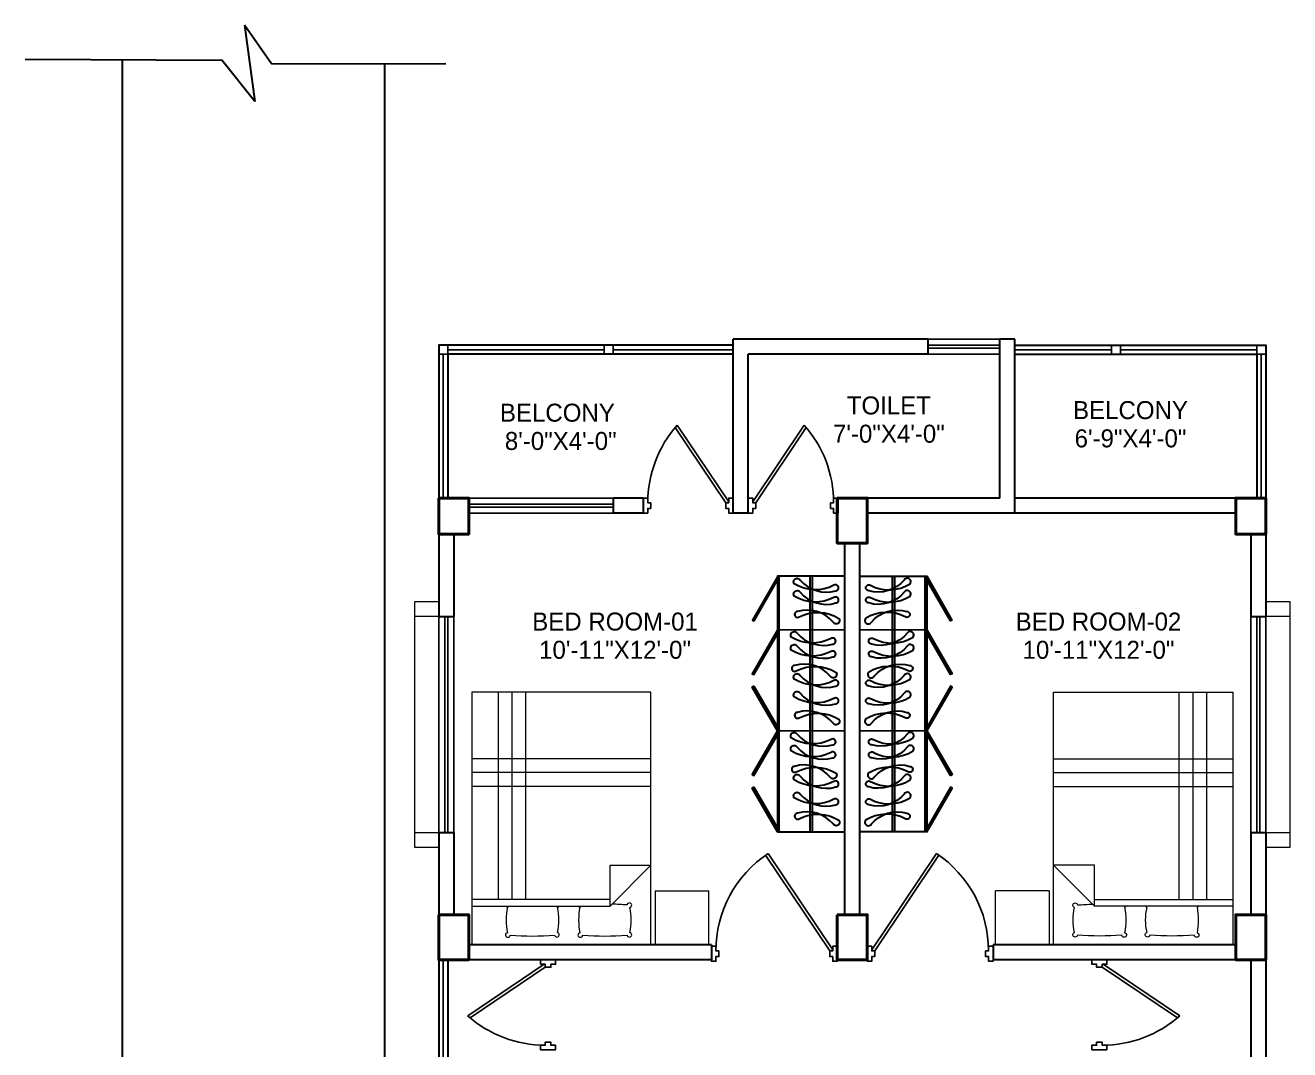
# Model space of a CAD drawing. Header units: inches. Extents: x -54558 to 35158, y -4190 to 41945.
# Drawn here: x 1380.7 to 1802.7, y 701.5 to 1043.2 of the extents above; entities that cross this region are included whole.
import ezdxf

# ---------------------------------------------------------------- set-up
doc = ezdxf.new("R2010")
doc.units = ezdxf.units.IN
doc.header["$MEASUREMENT"] = 0
doc.layers.get('0').update_dxf_attribs({"true_color": 0xe4c8de})
for name, color, linetype in [('A-ANNO-TEXT', 7, 'Continuous'), ('DIM', 9, 'Continuous'), ('door', 34, 'Continuous')]:
    doc.layers.add(name, color=color, linetype=linetype)
for name, color, linetype, lineweight in [('A-FURN-FIXD', 44, 'Continuous', 9), ('A_WALL', 7, 'Continuous', 30), ('colum', 241, 'Continuous', 40), ('railing', 6, 'Continuous', 5), ('ROAD', 251, 'Continuous', 30), ('sanshade', 252, 'Continuous', 5), ('Ver', 144, 'Continuous', 30), ('Wall-02', 7, 'Continuous', 30), ('windo', 140, 'Continuous', 25)]:
    doc.layers.add(name, color=color, linetype=linetype, lineweight=lineweight)
doc.layers.add('illustr-FURNITURE', color=7, linetype='Continuous', lineweight=0, true_color=0x000000)
doc.styles.get("Standard").update_dxf_attribs({"font": 'ARIALN.TTF'})

# ---------------------------------------------------------------- blocks, each defined once
blk = doc.blocks.new('tyer')
at = {"layer": 'sanshade'}
for points in [[(-25800.79, -9018.32), (-25792.79, -9018.32), (-25792.79, -9023.32), (-25800.79, -9023.32)], [(-25800.79, -9018.32), (-25792.79, -9018.32), (-25792.79, -9100.32), (-25800.79, -9100.32)], [(-25800.79, -9095.32), (-25792.79, -9095.32), (-25792.79, -9100.32), (-25800.79, -9100.32)]]:
    blk.add_lwpolyline(points, close=True, dxfattribs=at)
blk = doc.blocks.new('efre')
at = {"layer": 'door'}
for p, q in [((10922.87, 10339.43), (10901.44, 10307.52)), ((10923.87, 10339.12), (10902.26, 10306.96))]:
    blk.add_line(p, q, dxfattribs=at)
for points in [[(10885.87, 10339.43), (10884.87, 10339.43), (10884.87, 10337.89), (10883.37, 10337.89), (10883.37, 10342.89), (10884.87, 10342.89), (10884.87, 10341.35), (10885.87, 10341.35)], [(10922.87, 10339.43), (10923.87, 10339.43), (10923.87, 10337.89), (10925.37, 10337.89), (10925.37, 10342.89), (10923.87, 10342.89), (10923.87, 10341.35), (10922.87, 10341.35)]]:
    blk.add_lwpolyline(points, close=True, dxfattribs=at)
blk.add_arc((10923.87, 10339.43), 39, 180, 236.3642, dxfattribs=at)
blk = doc.blocks.new('jj')
at = {"layer": 'door'}
for p, q in [((11000.83, 10306.39), (11025.92, 10323.24)), ((11001.13, 10305.39), (11026.7, 10322.56))]:
    blk.add_line(p, q, dxfattribs=at)
for points in [[(11000.83, 10331.39), (11000.83, 10332.39), (11002.37, 10332.39), (11002.37, 10333.89), (10997.37, 10333.89), (10997.37, 10332.39), (10998.91, 10332.39), (10998.91, 10331.39)], [(11000.83, 10306.39), (11000.83, 10305.39), (11002.37, 10305.39), (11002.37, 10303.89), (10997.37, 10303.89), (10997.37, 10305.39), (10998.91, 10305.39), (10998.91, 10306.39)]]:
    blk.add_lwpolyline(points, close=True, dxfattribs=at)
blk.add_arc((11000.83, 10293.39), 39, 48.4266, 90, dxfattribs=at)
blk = doc.blocks.new('www')
at = {"layer": 'illustr-FURNITURE', "color": 1}
for p, q in [((10806.97, 10296.75), (10747.22, 10296.75)), ((10747.22, 10296.75), (10747.22, 10212.48)), ((10755.98, 10296.75), (10755.98, 10227.52)), ((10760.57, 10296.75), (10760.57, 10227.52)), ((10765.15, 10296.75), (10765.15, 10227.52)), ((10806.97, 10212.48), (10806.97, 10296.75)), ((10806.97, 10274.46), (10747.22, 10274.46)), ((10806.97, 10269.88), (10747.22, 10269.88)), ((10806.97, 10265.3), (10747.22, 10265.3)), ((10793.37, 10238.98), (10806.97, 10238.98)), ((10806.97, 10238.98), (10793.37, 10225.37)), ((10793.37, 10225.37), (10793.37, 10238.98)), ((10808.47, 10230.4), (10808.47, 10212.45)), ((10808.47, 10230.4), (10826.33, 10230.4)), ((10826.33, 10212.45), (10826.33, 10230.4)), ((10793.37, 10227.52), (10747.22, 10227.52)), ((10747.22, 10225.37), (10793.37, 10225.37)), ((10747.22, 10212.48), (10806.97, 10212.48)), ((10808.43, 10212.5), (10808.47, 10212.5)), ((10826.33, 10212.45), (10808.47, 10212.45))]:
    blk.add_line(p, q, dxfattribs=at)
for centre, radius, start, end in [((10759.25, 10225.71), 0.776, 205.8663, 258.2519), ((10781.38, 10220.71), 22.68, 169.2326, 190.7674), ((10775.63, 10225.65), 0.776, 283.7421, 339.1614), ((10757.08, 10220.71), 19.19, 347.4169, 12.5831), ((10783.43, 10225.71), 0.776, 205.8663, 258.2519), ((10805.55, 10220.71), 22.68, 169.2326, 190.7674), ((10791.28, 10137.25), 88.81, 84.9917, 88.2383), ((10799.81, 10225.65), 0.776, 283.7421, 174.7412), ((10781.26, 10220.71), 19.19, 347.4169, 12.5831), ((10759.25, 10215.71), 0.776, 101.7481, 355.1787), ((10775.63, 10215.78), 0.776, 185.2588, 76.2579), ((10783.43, 10215.71), 0.776, 101.7481, 355.1787), ((10799.81, 10215.78), 0.776, 185.2588, 76.2579), ((10767.1, 10304.18), 88.81, 265.4292, 275.0083), ((10791.28, 10304.18), 88.81, 265.4292, 275.0083)]:
    blk.add_arc(centre, radius, start, end, dxfattribs=at)
blk = doc.blocks.new('IHK')
at = {"color": 0}
for p, q in [((9728.1, 10694.28), (9728.1, 10676.38)), ((9728.85, 10694.28), (9728.85, 10676.38)), ((9728.1, 10676.38), (9728.1, 10642.73)), ((9728.85, 10676.38), (9728.85, 10642.73)), ((9728.1, 10642.73), (9728.1, 10609.08)), ((9728.85, 10642.73), (9728.85, 10609.08))]:
    blk.add_line(p, q, dxfattribs=at)
for points in [[(9736.11, 10691.3, -0.267392), (9722.85, 10691.79, -1.049005), (9724.81, 10693.04, 0.295269), (9736.69, 10689.47, 1.314488), (9736.11, 10691.3)], [(9736.11, 10687.22, -0.267392), (9722.85, 10687.71, -1.049005), (9724.81, 10688.96, 0.295269), (9736.69, 10685.39, 1.314488), (9736.11, 10687.22)], [(9724.51, 10680.73, -0.267392), (9737.77, 10680.24, -1.049005), (9735.81, 10678.99, 0.295269), (9723.93, 10682.56, 1.314488), (9724.51, 10680.73)], [(9735.13, 10673.54, -0.267392), (9721.87, 10674.03, -1.049005), (9723.83, 10675.28, 0.295269), (9735.71, 10671.7, 1.314488), (9735.13, 10673.54)], [(9735.13, 10669.21, -0.267392), (9721.87, 10669.7, -1.049005), (9723.83, 10670.95, 0.295269), (9735.71, 10667.38, 1.314488), (9735.13, 10669.21)], [(9723.53, 10662.72, -0.267392), (9736.79, 10662.23, -1.049005), (9734.83, 10660.98, 0.295269), (9722.95, 10664.56, 1.314488), (9723.53, 10662.72)], [(9736.11, 10659.51, -0.267392), (9722.85, 10660, -1.049005), (9724.81, 10661.25, 0.295269), (9736.69, 10657.67, 1.314488), (9736.11, 10659.51)], [(9736.11, 10653.57, -0.267392), (9722.85, 10654.06, -1.049005), (9724.81, 10655.31, 0.295269), (9736.69, 10651.73, 1.314488), (9736.11, 10653.57)], [(9724.51, 10647.08, -0.267392), (9737.77, 10646.59, -1.049005), (9735.81, 10645.34, 0.295269), (9723.93, 10648.91, 1.314488), (9724.51, 10647.08)], [(9735.13, 10639.89, -0.267392), (9721.87, 10640.38, -1.049005), (9723.83, 10641.63, 0.295269), (9735.71, 10638.05, 1.314488), (9735.13, 10639.89)], [(9735.13, 10635.56, -0.267392), (9721.87, 10636.05, -1.049005), (9723.83, 10637.3, 0.295269), (9735.71, 10633.73, 1.314488), (9735.13, 10635.56)], [(9723.53, 10629.07, -0.267392), (9736.79, 10628.58, -1.049005), (9734.83, 10627.33, 0.295269), (9722.95, 10630.9, 1.314488), (9723.53, 10629.07)], [(9736.11, 10625.86, -0.267392), (9722.85, 10626.35, -1.049005), (9724.81, 10627.6, 0.295269), (9736.69, 10624.02, 1.314488), (9736.11, 10625.86)], [(9736.11, 10619.92, -0.267392), (9722.85, 10620.41, -1.049005), (9724.81, 10621.66, 0.295269), (9736.69, 10618.08, 1.314488), (9736.11, 10619.92)], [(9724.51, 10613.42, -0.267392), (9737.77, 10612.93, -1.049005), (9735.81, 10611.69, 0.295269), (9723.93, 10615.26, 1.314488), (9724.51, 10613.42)]]:
    blk.add_lwpolyline(points, format="xyb", dxfattribs=at)
at = {"layer": 'A-FURN-FIXD', "lineweight": 30}
for p, q in [((9717.26, 10694.28), (9717.26, 10609.08)), ((9717.86, 10609.08), (9717.86, 10694.28))]:
    blk.add_line(p, q, dxfattribs=at)
for points in [[(9717.34, 10694.28), (9708.93, 10679.71), (9709.45, 10679.41), (9717.86, 10693.98)], [(9739.69, 10609.08), (9739.69, 10694.28), (9717.26, 10694.28), (9717.26, 10609.08)], [(9717.26, 10676.38), (9708.85, 10661.81), (9709.37, 10661.51), (9717.78, 10676.08)], [(9717.26, 10642.73), (9708.85, 10657.3), (9709.37, 10657.6), (9717.78, 10643.03)], [(9717.26, 10642.73), (9708.85, 10628.16), (9709.37, 10627.86), (9717.78, 10642.43)], [(9717.26, 10609.08), (9708.85, 10623.65), (9709.37, 10623.95), (9717.78, 10609.38)]]:
    blk.add_lwpolyline(points, close=True, dxfattribs=at)
at = {"layer": 'DIM'}
for p, q in [((9717.26, 10676.38), (9739.69, 10676.38)), ((9717.26, 10642.73), (9739.69, 10642.73)), ((9717.26, 10609.08), (9739.69, 10609.08))]:
    blk.add_line(p, q, dxfattribs=at)

msp = doc.modelspace()

# ---------------------------------------------------------------- linework, layer by layer
at = {"layer": 'colum'}
for points in [[(1518.671, 885.48), (1528.671, 885.48), (1528.671, 873.48), (1518.671, 873.48)], [(1651.671, 885.48), (1661.671, 885.48), (1661.671, 870.48), (1651.671, 870.48)], [(1794.671, 885.48), (1784.671, 885.48), (1784.671, 873.48), (1794.671, 873.48)], [(1518.671, 746.48), (1528.671, 746.48), (1528.671, 731.48), (1518.671, 731.48)], [(1651.671, 746.48), (1661.671, 746.48), (1661.671, 731.48), (1651.671, 731.48)], [(1794.671, 746.48), (1784.671, 746.48), (1784.671, 731.48), (1794.671, 731.48)]]:
    msp.add_lwpolyline(points, close=True, dxfattribs=at)
at = {"layer": 'ROAD'}
for p, q in [((1462.916, 1030.294), (1453.832, 1043.178)), ((1453.832, 1043.178), (1457.282, 1017.773)), ((1380.697, 1031.851), (1446.339, 1031.498)), ((1413.112, 106.48), (1413.112, 1031.676)), ((1457.282, 1017.773), (1446.339, 1031.498)), ((1462.916, 1030.294), (1521.058, 1030.478)), ((1500.671, 106.48), (1500.671, 1030.414))]:
    msp.add_line(p, q, dxfattribs=at)
at = {"layer": 'Ver'}
for points in [[(1616.958, 936.48), (1518.671, 936.48), (1518.671, 885.48)], [(1616.958, 933.48), (1521.671, 933.48), (1521.671, 885.48)], [(1710.958, 936.48), (1794.671, 936.48), (1794.671, 885.48)], [(1710.958, 933.48), (1791.671, 933.48), (1791.671, 885.48)], [(1518.671, 731.48), (1518.671, 610.48)], [(1521.671, 731.48), (1521.671, 610.48)]]:
    msp.add_lwpolyline(points, dxfattribs=at)
at = {"layer": 'Wall-02'}
for p, q in [((1616.958, 880.48), (1616.958, 938.48)), ((1681.958, 938.48), (1616.958, 938.48)), ((1681.958, 933.48), (1681.958, 938.48)), ((1705.958, 885.48), (1705.958, 938.48)), ((1710.958, 938.48), (1705.958, 938.48)), ((1710.958, 880.48), (1710.958, 938.48)), ((1681.958, 933.48), (1621.958, 933.48)), ((1621.958, 880.48), (1621.958, 933.48)), ((1586.958, 885.48), (1576.958, 885.48)), ((1576.958, 880.48), (1576.958, 885.48)), ((1586.958, 880.48), (1586.958, 885.48)), ((1705.958, 885.48), (1661.671, 885.48)), ((1784.671, 885.48), (1710.958, 885.48)), ((1586.958, 880.48), (1576.958, 880.48)), ((1621.958, 880.48), (1616.958, 880.48)), ((1784.671, 880.48), (1661.671, 880.48)), ((1518.671, 873.48), (1518.671, 845.98)), ((1523.671, 873.48), (1523.671, 845.98)), ((1654.171, 746.48), (1654.171, 870.48)), ((1659.171, 746.48), (1659.171, 870.48)), ((1789.671, 873.48), (1789.671, 845.98)), ((1794.671, 873.48), (1794.671, 845.98)), ((1518.671, 845.98), (1523.671, 845.98)), ((1789.671, 845.98), (1794.671, 845.98)), ((1518.671, 773.98), (1518.671, 746.48)), ((1518.671, 773.98), (1523.671, 773.98)), ((1523.671, 773.98), (1523.671, 746.48)), ((1789.671, 773.98), (1789.671, 746.48)), ((1789.671, 773.98), (1794.671, 773.98)), ((1794.671, 773.98), (1794.671, 671.48)), ((1609.671, 736.48), (1528.671, 736.48)), ((1609.671, 736.48), (1609.671, 731.48)), ((1784.671, 736.48), (1703.671, 736.48)), ((1703.671, 736.48), (1703.671, 731.48)), ((1609.671, 731.48), (1528.671, 731.48)), ((1784.671, 731.48), (1703.671, 731.48)), ((1789.671, 731.48), (1789.671, 671.48))]:
    msp.add_line(p, q, dxfattribs=at)
at = {"layer": 'windo'}
for p, q in [((1705.958, 938.48), (1681.958, 938.48)), ((1705.958, 936.48), (1681.958, 936.48)), ((1705.958, 935.48), (1681.958, 935.48)), ((1705.958, 933.48), (1681.958, 933.48)), ((1528.671, 885.48), (1576.958, 885.48)), ((1528.671, 883.48), (1576.958, 883.48)), ((1576.958, 882.48), (1528.671, 882.48)), ((1576.958, 880.48), (1528.671, 880.48)), ((1518.671, 773.98), (1518.671, 845.98)), ((1520.671, 773.98), (1520.671, 845.98)), ((1521.671, 845.98), (1521.671, 773.98)), ((1523.671, 845.98), (1523.671, 773.98)), ((1789.671, 773.98), (1789.671, 845.98)), ((1791.671, 773.98), (1791.671, 845.98)), ((1792.671, 845.98), (1792.671, 773.98)), ((1794.671, 845.98), (1794.671, 773.98))]:
    msp.add_line(p, q, dxfattribs=at)
for points in [[(1521.671, 933.48), (1518.671, 933.48), (1518.671, 936.48), (1521.671, 936.48)], [(1576.921, 933.48), (1573.921, 933.48), (1573.921, 936.48), (1576.921, 936.48)], [(1743.184, 933.48), (1746.184, 933.48), (1746.184, 936.48), (1743.184, 936.48)], [(1791.671, 933.48), (1794.671, 933.48), (1794.671, 936.48), (1791.671, 936.48)]]:
    msp.add_lwpolyline(points, close=True, dxfattribs=at)
for points in [[(1520.171, 933.48), (1520.171, 885.48)], [(1573.921, 934.98), (1521.671, 934.98)], [(1616.958, 934.98), (1576.921, 934.98)], [(1710.958, 934.98), (1743.184, 934.98)], [(1746.184, 934.98), (1791.671, 934.98)], [(1793.171, 933.48), (1793.171, 885.48)], [(1520.171, 731.48), (1520.171, 677.98)]]:
    msp.add_lwpolyline(points, dxfattribs=at)

# ---------------------------------------------------------------- block references
at = {"layer": 'A_WALL'}
for name, p, rotation in [('jj', (11920.846, -10116.885), 90), ('efre', (12587.036, 11073.873), 180), ('jj', (12555.036, 11035.368), 180)]:
    msp.add_blockref(name, p, dxfattribs=dict(at, rotation=rotation))
at = {"layer": 'A_WALL', "xscale": -1}
for name, p, rotation in [('jj', (-8681.931, -10116.885), 270), ('efre', (-9273.694, 11073.873), 180), ('jj', (-9260.694, 11035.368), 180)]:
    msp.add_blockref(name, p, dxfattribs=dict(at, rotation=rotation))
at = {"layer": 'A_WALL'}
for name, p in [('IHK', (-8085.523, -9834.904)), ('www', (-9217.513, -9475.972))]:
    msp.add_blockref(name, p, dxfattribs=at)
at = {"layer": 'A_WALL', "xscale": -1}
for name, p in [('IHK', (11398.865, -9834.904)), ('www', (12530.856, -9475.972))]:
    msp.add_blockref(name, p, dxfattribs=at)
at = {"layer": 'railing'}
for p in [(27311.459, 9869.3), (27595.459, 9869.3)]:
    msp.add_blockref('tyer', p, dxfattribs=at)

# ---------------------------------------------------------------- texts
at = {"layer": 'A-ANNO-TEXT', "char_height": 6, "attachment_point": 8, "line_spacing_factor": 0.942857}
for s, insert, width in [('{\\fChiller|b0|i0|c0|p82;\\C242;\\c2564301;BELCONY\\P 8\'-0"X4\'-0"}', (1558.274, 901.444), 59.66043), ('{\\fChiller|b0|i0|c0|p82;\\C242;\\c2564301;TOILET\\P7\'-0"X4\'-0"}', (1668.9, 903.865), 39.77403), ('{\\fChiller|b0|i0|c0|p82;\\C242;\\c2564301;BELCONY\\P6\'-9"X4\'-0"}', (1749.539, 902.31), 59.66043), ('{\\fChiller|b0|i0|c0|p82;\\C242;\\c2564301;BED ROOM-01 10\'-11"X12\'-0"}', (1577.518, 831.779), 59.66043), ('{\\fChiller|b0|i0|c0|p82;\\C242;\\c2564301;BED ROOM-02 10\'-11"X12\'-0"}', (1738.856, 831.779), 59.66043)]:
    msp.add_mtext(s, dxfattribs=dict(at, insert=insert, width=width))

doc.saveas('drawing.dxf')
